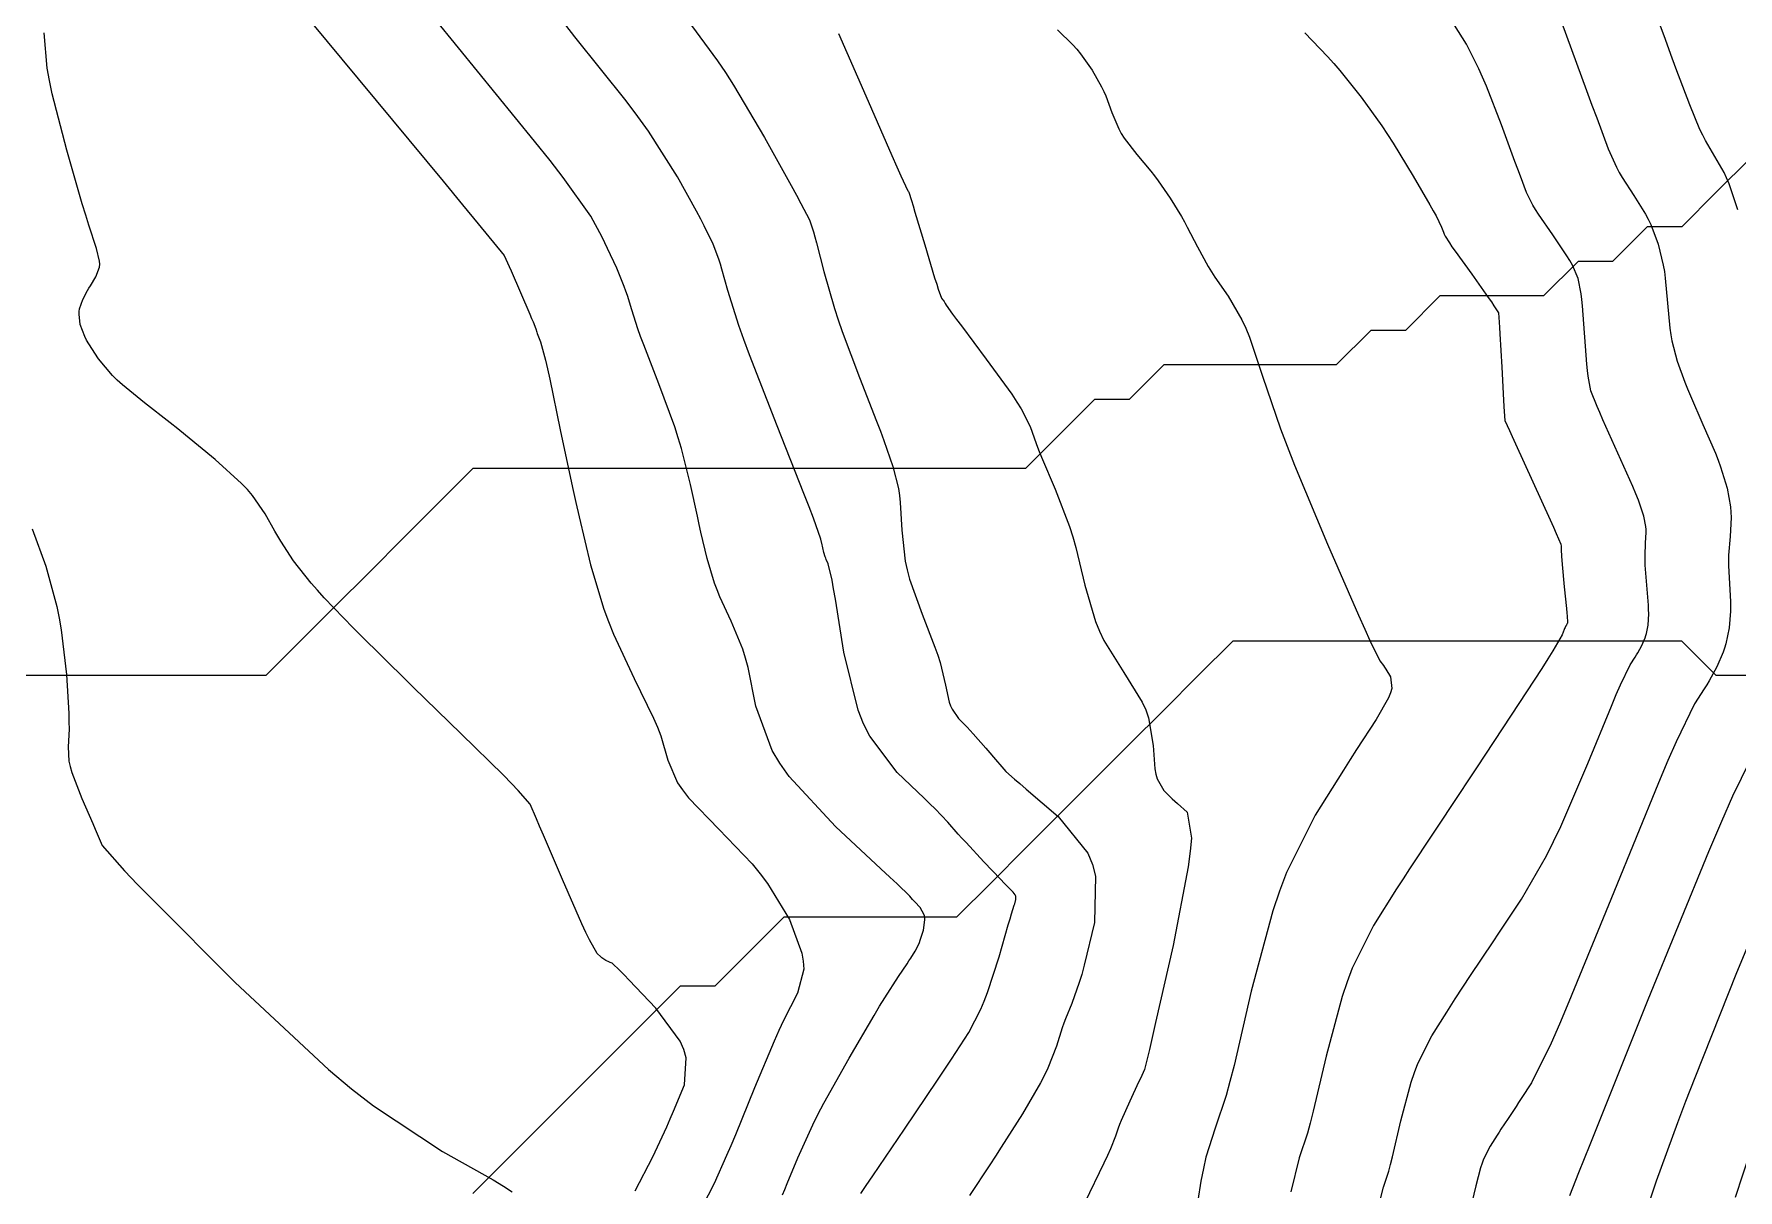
# Model space of a CAD drawing. Header units: metres. Extents: x 837475 to 838479, y 1189012 to 1191015.
# Drawn here: x 837536.39 to 837585.71, y 1189261.5 to 1189294.97 of the extents above; entities that cross this region are included whole.
import ezdxf

# ---------------------------------------------------------------- set-up
doc = ezdxf.new("R2010")
doc.units = ezdxf.units.M
doc.header["$LTSCALE"] = 0.3
for name, color, linetype in [('COTAS 10', 1, 'Continuous'), ('COTAS INT', 252, 'Continuous'), ('DRENAJE', 5, 'Continuous')]:
    doc.layers.add(name, color=color, linetype=linetype)

msp = doc.modelspace()

# ---------------------------------------------------------------- linework, layer by layer
at = {"layer": 'COTAS 10'}
for points, elevation in [([(837580.606, 1189295.314), (837581.333, 1189293.338), (837581.49, 1189292.914), (837581.627, 1189292.544), (837581.959, 1189291.654), (837582.199, 1189291.116), (837582.276, 1189290.968), (837582.36, 1189290.821), (837582.702, 1189290.295), (837583.038, 1189289.761), (837583.118, 1189289.61), (837583.191, 1189289.457), (837583.405, 1189288.892), (837583.553, 1189288.28), (837583.585, 1189288.097), (837583.612, 1189287.908), (837583.678, 1189287.177), (837583.745, 1189286.453), (837583.772, 1189286.268), (837583.804, 1189286.09), (837583.954, 1189285.505), (837584.176, 1189284.894), (837584.253, 1189284.7), (837584.338, 1189284.495), (837584.704, 1189283.666), (837585.062, 1189282.837), (837585.142, 1189282.632), (837585.213, 1189282.438), (837585.402, 1189281.825), (837585.498, 1189281.281), (837585.51, 1189281.13), (837585.517, 1189280.978), (837585.489, 1189280.428), (837585.445, 1189279.883), (837585.441, 1189279.733), (837585.441, 1189279.585), (837585.469, 1189279.057), (837585.499, 1189278.542), (837585.499, 1189278.403), (837585.496, 1189278.265), (837585.457, 1189277.779), (837585.366, 1189277.315), (837585.33, 1189277.192), (837585.29, 1189277.071), (837585.107, 1189276.653), (837584.879, 1189276.243), (837584.811, 1189276.127), (837584.739, 1189276.01), (837584.462, 1189275.578), (837583.924, 1189274.476), (837583.689, 1189273.936), (837583.417, 1189273.294), (837582.123, 1189270.128), (837580.823, 1189266.95), (837580.547, 1189266.301), (837580.307, 1189265.752), (837579.744, 1189264.603), (837579.441, 1189264.144), (837579.365, 1189264.029), (837579.293, 1189263.92), (837579.062, 1189263.574), (837578.855, 1189263.261), (837578.799, 1189263.174), (837578.742, 1189263.086), (837578.541, 1189262.764), (837578.355, 1189262.392), (837578.309, 1189262.273), (837578.266, 1189262.145), (837578.126, 1189261.624), (837578.015, 1189261.141)], 1620), ([(837555.421, 1189295.221), (837556.18, 1189294.2), (837556.406, 1189293.86), (837556.639, 1189293.496), (837557.535, 1189291.976), (837558.308, 1189290.588), (837558.462, 1189290.307), (837558.591, 1189290.071), (837558.839, 1189289.593), (837558.951, 1189289.251), (837558.994, 1189289.101), (837559.041, 1189288.927), (837559.252, 1189288.099), (837559.56, 1189287.028), (837559.667, 1189286.701), (837559.784, 1189286.361), (837560.289, 1189285.024), (837560.783, 1189283.764), (837560.893, 1189283.473), (837560.993, 1189283.207), (837561.256, 1189282.453), (837561.412, 1189281.811), (837561.442, 1189281.614), (837561.468, 1189281.41), (837561.515, 1189280.607), (837561.611, 1189279.714), (837561.668, 1189279.454), (837561.738, 1189279.187), (837562.098, 1189278.176), (837562.472, 1189277.223), (837562.551, 1189276.992), (837562.619, 1189276.776), (837562.776, 1189276.119), (837562.887, 1189275.629), (837562.926, 1189275.518), (837562.969, 1189275.419), (837563.156, 1189275.151), (837563.405, 1189274.899), (837563.488, 1189274.81), (837563.576, 1189274.713), (837563.945, 1189274.29), (837564.28, 1189273.896), (837564.348, 1189273.817), (837564.405, 1189273.751), (837564.52, 1189273.621), (837564.778, 1189273.393), (837564.926, 1189273.266), (837565.107, 1189273.111), (837566.036, 1189272.319), (837566.894, 1189271.255), (837567.03, 1189270.929), (837567.122, 1189270.589), (837567.087, 1189269.247), (837566.791, 1189268.014), (837566.719, 1189267.744), (837566.65, 1189267.504), (837566.436, 1189266.895), (837566.253, 1189266.458), (837566.204, 1189266.327), (837566.156, 1189266.192), (837565.991, 1189265.668), (837565.742, 1189265.031), (837565.642, 1189264.824), (837565.528, 1189264.604), (837565.002, 1189263.702), (837564.392, 1189262.739), (837564.226, 1189262.482), (837564.06, 1189262.228), (837563.468, 1189261.344)], 1610), ([(837536.334, 1189280.648), (837536.736, 1189279.563), (837537.052, 1189278.399), (837537.12, 1189278.063), (837537.181, 1189277.72), (837537.331, 1189276.43), (837537.397, 1189275.298), (837537.404, 1189275.056), (837537.407, 1189274.844), (837537.376, 1189274.333), (837537.4, 1189273.915), (837537.437, 1189273.761), (837537.486, 1189273.591), (837537.774, 1189272.841), (837538.092, 1189272.11), (837538.16, 1189271.952), (837538.22, 1189271.814), (837538.365, 1189271.477), (837539.011, 1189270.74), (837539.386, 1189270.35), (837539.846, 1189269.879), (837542.217, 1189267.507), (837544.917, 1189264.993), (837545.584, 1189264.433), (837546.217, 1189263.932), (837548.214, 1189262.615), (837549.68, 1189261.797), (837549.978, 1189261.611), (837550.23, 1189261.442)], 1600)]:
    msp.add_lwpolyline(points, dxfattribs=dict(at, elevation=elevation))
at = {"layer": 'COTAS INT'}
for points, elevation in [([(837542.382, 1189297.776), (837545.304, 1189294.247), (837548.233, 1189290.714), (837548.795, 1189290.033), (837549.25, 1189289.481), (837549.997, 1189288.561), (837550.097, 1189288.348), (837550.145, 1189288.242), (837550.201, 1189288.115), (837550.474, 1189287.489), (837550.741, 1189286.865), (837550.794, 1189286.741), (837550.837, 1189286.637), (837550.914, 1189286.436), (837550.944, 1189286.34), (837550.958, 1189286.302), (837550.974, 1189286.259), (837551.05, 1189286.064), (837551.194, 1189285.535), (837551.252, 1189285.282), (837551.319, 1189284.983), (837551.627, 1189283.517), (837551.981, 1189281.842), (837552.076, 1189281.411), (837552.17, 1189280.994), (837552.499, 1189279.608), (837552.889, 1189278.315), (837553.021, 1189277.958), (837553.163, 1189277.6), (837553.767, 1189276.312), (837554.324, 1189275.165), (837554.438, 1189274.898), (837554.534, 1189274.652), (837554.736, 1189273.943), (837555.016, 1189273.292), (837555.162, 1189273.083), (837555.337, 1189272.86), (837556.215, 1189271.948), (837557.181, 1189270.941), (837557.411, 1189270.657), (837557.625, 1189270.373), (837558.263, 1189269.328), (837558.622, 1189268.359), (837558.66, 1189268.122), (837558.671, 1189267.897), (837558.49, 1189267.198), (837558.083, 1189266.405), (837557.953, 1189266.121), (837557.814, 1189265.81), (837557.249, 1189264.454), (837556.695, 1189263.094), (837556.564, 1189262.781), (837556.442, 1189262.495), (837556.082, 1189261.688), (837555.73, 1189261.013)], 1604), ([(837558.059, 1189261.361), (837558.126, 1189261.517), (837558.197, 1189261.688), (837558.499, 1189262.429), (837558.932, 1189263.383), (837559.085, 1189263.687), (837559.254, 1189264.009), (837559.985, 1189265.319), (837560.707, 1189266.548), (837560.87, 1189266.819), (837561.017, 1189267.06), (837561.412, 1189267.681), (837561.663, 1189268.052), (837561.719, 1189268.135), (837561.769, 1189268.211), (837561.901, 1189268.414), (837561.994, 1189268.598), (837562.02, 1189268.662), (837562.046, 1189268.731), (837562.141, 1189269.025), (837562.183, 1189269.327), (837562.177, 1189269.4), (837562.162, 1189269.469), (837562.041, 1189269.682), (837561.889, 1189269.845), (837561.855, 1189269.882), (837561.824, 1189269.916), (837561.741, 1189270.01), (837561.375, 1189270.362), (837561.165, 1189270.559), (837560.909, 1189270.799), (837559.595, 1189272.024), (837558.256, 1189273.475), (837557.984, 1189273.856), (837557.755, 1189274.23), (837557.287, 1189275.508), (837557.063, 1189276.63), (837556.988, 1189276.905), (837556.908, 1189277.165), (837556.574, 1189277.973), (837556.243, 1189278.681), (837556.165, 1189278.878), (837556.092, 1189279.074), (837555.878, 1189279.784), (837555.697, 1189280.547), (837555.645, 1189280.776), (837555.593, 1189281.012), (837555.399, 1189281.933), (837555.137, 1189282.97), (837555.042, 1189283.281), (837554.937, 1189283.602), (837554.478, 1189284.845), (837554.04, 1189285.97), (837553.948, 1189286.217), (837553.869, 1189286.436), (837553.693, 1189286.991), (837553.571, 1189287.4), (837553.527, 1189287.528), (837553.478, 1189287.661), (837553.262, 1189288.19), (837552.997, 1189288.767), (837552.917, 1189288.93), (837552.834, 1189289.094), (837552.51, 1189289.699), (837551.713, 1189290.82), (837551.332, 1189291.309), (837550.882, 1189291.876), (837548.677, 1189294.572), (837546.513, 1189297.249)], 1606), ([(837585.717, 1189289.887), (837585.46, 1189290.633), (837585.387, 1189290.807), (837585.315, 1189290.968), (837585.049, 1189291.433), (837584.774, 1189291.889), (837584.696, 1189292.044), (837584.616, 1189292.212), (837584.321, 1189292.922), (837583.921, 1189293.99), (837583.775, 1189294.382), (837583.614, 1189294.817), (837582.906, 1189296.739)], 1622), ([(837560.325, 1189261.395), (837560.483, 1189261.632), (837560.67, 1189261.91), (837561.586, 1189263.261), (837562.546, 1189264.677), (837562.759, 1189264.996), (837562.95, 1189265.283), (837563.451, 1189266.058), (837563.801, 1189266.739), (837563.896, 1189266.968), (837563.99, 1189267.214), (837564.326, 1189268.247), (837564.595, 1189269.174), (837564.647, 1189269.353), (837564.69, 1189269.499), (837564.765, 1189269.746), (837564.78, 1189269.789), (837564.785, 1189269.805), (837564.79, 1189269.824), (837564.811, 1189269.91), (837564.813, 1189270.004), (837564.807, 1189270.028), (837564.797, 1189270.05), (837564.737, 1189270.125), (837564.559, 1189270.301), (837564.474, 1189270.388), (837564.375, 1189270.492), (837563.889, 1189271.005), (837563.372, 1189271.559), (837563.254, 1189271.688), (837563.146, 1189271.807), (837562.843, 1189272.15), (837562.476, 1189272.538), (837562.327, 1189272.685), (837562.157, 1189272.849), (837561.375, 1189273.588), (837560.583, 1189274.64), (837560.406, 1189275.002), (837560.249, 1189275.396), (837559.837, 1189277.073), (837559.591, 1189278.609), (837559.538, 1189278.913), (837559.493, 1189279.164), (837559.382, 1189279.634), (837559.323, 1189279.762), (837559.308, 1189279.798), (837559.295, 1189279.833), (837559.257, 1189279.961), (837559.224, 1189280.099), (837559.215, 1189280.14), (837559.205, 1189280.183), (837559.17, 1189280.349), (837558.955, 1189280.958), (837558.831, 1189281.28), (837558.68, 1189281.668), (837557.906, 1189283.625), (837557.105, 1189285.681), (837556.938, 1189286.132), (837556.795, 1189286.531), (837556.473, 1189287.545), (837556.306, 1189288.164), (837556.26, 1189288.315), (837556.214, 1189288.456), (837556.051, 1189288.892), (837555.794, 1189289.419), (837555.69, 1189289.618), (837555.571, 1189289.841), (837555.022, 1189290.837), (837554.176, 1189292.158), (837553.869, 1189292.585), (837553.531, 1189293.038), (837552.049, 1189294.896), (837550.645, 1189296.722)], 1608), ([(837553.789, 1189261.474), (837554.302, 1189262.456), (837554.706, 1189263.332), (837554.808, 1189263.562), (837554.906, 1189263.786), (837555.225, 1189264.547), (837555.273, 1189265.327), (837555.201, 1189265.563), (837555.092, 1189265.808), (837554.391, 1189266.762), (837553.623, 1189267.577), (837553.472, 1189267.734), (837553.348, 1189267.86), (837553.125, 1189268.068), (837553.069, 1189268.087), (837553.05, 1189268.095), (837553.03, 1189268.104), (837552.949, 1189268.144), (837552.855, 1189268.204), (837552.827, 1189268.225), (837552.799, 1189268.248), (837552.691, 1189268.346), (837552.469, 1189268.743), (837552.369, 1189268.953), (837552.252, 1189269.207), (837551.689, 1189270.489), (837551.137, 1189271.777), (837551.026, 1189272.035), (837550.934, 1189272.25), (837550.753, 1189272.67), (837550.41, 1189273.068), (837550.216, 1189273.27), (837549.978, 1189273.51), (837548.761, 1189274.708), (837547.369, 1189276.064), (837547.022, 1189276.404), (837546.691, 1189276.729), (837545.632, 1189277.775), (837544.789, 1189278.649), (837544.593, 1189278.866), (837544.414, 1189279.072), (837543.906, 1189279.723), (837543.537, 1189280.284), (837543.445, 1189280.433), (837543.358, 1189280.578), (837543.084, 1189281.08), (837542.714, 1189281.615), (837542.567, 1189281.781), (837542.4, 1189281.956), (837541.634, 1189282.651), (837540.777, 1189283.357), (837540.553, 1189283.538), (837540.334, 1189283.713), (837539.588, 1189284.29), (837538.951, 1189284.812), (837538.801, 1189284.951), (837538.663, 1189285.089), (837538.257, 1189285.568), (837537.975, 1189286.004), (837537.914, 1189286.114), (837537.861, 1189286.219), (837537.732, 1189286.562), (837537.694, 1189286.863), (837537.699, 1189286.943), (837537.709, 1189287.021), (837537.801, 1189287.288), (837537.941, 1189287.545), (837537.982, 1189287.615), (837538.024, 1189287.686), (837538.183, 1189287.942), (837538.287, 1189288.223), (837538.293, 1189288.311), (837538.291, 1189288.402), (837538.201, 1189288.767), (837537.977, 1189289.441), (837537.889, 1189289.728), (837537.79, 1189290.057), (837537.338, 1189291.609), (837536.919, 1189293.246), (837536.84, 1189293.63), (837536.777, 1189293.983), (837536.683, 1189295.009)], 1602), ([(837559.678, 1189294.994), (837560.475, 1189293.184), (837561.225, 1189291.46), (837561.369, 1189291.13), (837561.487, 1189290.864), (837561.682, 1189290.433), (837561.701, 1189290.414), (837561.716, 1189290.394), (837561.793, 1189290.15), (837561.837, 1189290.003), (837561.892, 1189289.82), (837562.176, 1189288.871), (837562.463, 1189287.917), (837562.521, 1189287.732), (837562.569, 1189287.582), (837562.662, 1189287.323), (837562.692, 1189287.287), (837562.708, 1189287.267), (837562.734, 1189287.229), (837562.758, 1189287.19), (837562.764, 1189287.179), (837562.77, 1189287.167), (837562.792, 1189287.125), (837562.984, 1189286.859), (837563.097, 1189286.706), (837563.236, 1189286.52), (837563.956, 1189285.56), (837564.693, 1189284.541), (837564.842, 1189284.317), (837564.968, 1189284.117), (837565.225, 1189283.606), (837565.398, 1189283.117), (837565.471, 1189282.931), (837565.555, 1189282.723), (837565.949, 1189281.791), (837566.365, 1189280.711), (837566.462, 1189280.411), (837566.552, 1189280.109), (837566.814, 1189279.014), (837567.116, 1189277.958), (837567.23, 1189277.681), (837567.359, 1189277.411), (837567.935, 1189276.49), (837568.471, 1189275.631), (837568.573, 1189275.4), (837568.656, 1189275.171), (837568.788, 1189274.369), (837568.836, 1189273.693), (837568.865, 1189273.543), (837568.902, 1189273.41), (837569.092, 1189273.066), (837569.34, 1189272.825), (837569.413, 1189272.757), (837569.488, 1189272.689), (837569.775, 1189272.438), (837569.893, 1189271.692), (837569.862, 1189271.312), (837569.804, 1189270.856), (837569.363, 1189268.583), (837568.859, 1189266.349), (837568.761, 1189265.918), (837568.681, 1189265.569), (837568.541, 1189264.987), (837568.461, 1189264.816), (837568.419, 1189264.726), (837568.368, 1189264.618), (837568.114, 1189264.073), (837567.86, 1189263.513), (837567.811, 1189263.395), (837567.77, 1189263.294), (837567.695, 1189263.061), (837567.549, 1189262.689), (837567.463, 1189262.499), (837567.357, 1189262.272), (837566.809, 1189261.14)], 1612), ([(837566.014, 1189295.098), (837566.464, 1189294.659), (837566.577, 1189294.533), (837566.684, 1189294.406), (837567.024, 1189293.932), (837567.297, 1189293.448), (837567.362, 1189293.315), (837567.421, 1189293.182), (837567.595, 1189292.704), (837567.792, 1189292.227), (837567.866, 1189292.095), (837567.948, 1189291.963), (837568.316, 1189291.486), (837568.722, 1189291.001), (837568.828, 1189290.864), (837568.931, 1189290.726), (837569.282, 1189290.218), (837569.605, 1189289.69), (837569.691, 1189289.539), (837569.776, 1189289.386), (837570.071, 1189288.816), (837570.38, 1189288.242), (837570.474, 1189288.086), (837570.572, 1189287.931), (837570.956, 1189287.381), (837571.357, 1189286.696), (837571.466, 1189286.456), (837571.575, 1189286.194), (837571.957, 1189285.064), (837572.474, 1189283.544), (837572.667, 1189283.036), (837572.882, 1189282.49), (837573.837, 1189280.203), (837574.736, 1189278.144), (837574.915, 1189277.741), (837575.064, 1189277.411), (837575.35, 1189276.824), (837575.452, 1189276.684), (837575.485, 1189276.636), (837575.52, 1189276.584), (837575.662, 1189276.363), (837575.692, 1189276.022), (837575.656, 1189275.895), (837575.6, 1189275.754), (837575.241, 1189275.123), (837574.675, 1189274.258), (837574.49, 1189273.969), (837574.293, 1189273.657), (837573.479, 1189272.352), (837572.651, 1189270.69), (837572.446, 1189270.154), (837572.25, 1189269.585), (837571.628, 1189267.256), (837571.129, 1189265.1), (837571.011, 1189264.639), (837570.902, 1189264.238), (837570.58, 1189263.285), (837570.316, 1189262.447), (837570.243, 1189262.12), (837570.171, 1189261.751), (837569.911, 1189260.072)], 1614), ([(837573.174, 1189295.014), (837573.837, 1189294.324), (837574.015, 1189294.123), (837574.191, 1189293.919), (837574.809, 1189293.148), (837575.407, 1189292.312), (837575.571, 1189292.067), (837575.734, 1189291.817), (837576.319, 1189290.862), (837576.798, 1189290.03), (837576.895, 1189289.857), (837576.976, 1189289.709), (837577.139, 1189289.38), (837577.191, 1189289.238), (837577.202, 1189289.207), (837577.212, 1189289.181), (837577.236, 1189289.117), (837577.363, 1189288.924), (837577.438, 1189288.817), (837577.531, 1189288.686), (837578.008, 1189288.018), (837578.485, 1189287.347), (837578.578, 1189287.215), (837578.653, 1189287.106), (837578.781, 1189286.904), (837578.805, 1189286.632), (837578.815, 1189286.478), (837578.826, 1189286.29), (837578.878, 1189285.331), (837578.929, 1189284.375), (837578.94, 1189284.19), (837578.949, 1189284.039), (837578.969, 1189283.783), (837579.099, 1189283.493), (837579.177, 1189283.32), (837579.274, 1189283.108), (837579.776, 1189282.01), (837580.28, 1189280.905), (837580.377, 1189280.69), (837580.456, 1189280.513), (837580.59, 1189280.199), (837580.6, 1189280.14), (837580.601, 1189280.123), (837580.602, 1189280.107), (837580.599, 1189280.047), (837580.608, 1189279.845), (837580.617, 1189279.739), (837580.628, 1189279.612), (837580.689, 1189278.97), (837580.75, 1189278.336), (837580.762, 1189278.214), (837580.771, 1189278.113), (837580.784, 1189277.942), (837580.779, 1189277.92), (837580.778, 1189277.914), (837580.776, 1189277.908), (837580.767, 1189277.888), (837580.756, 1189277.869), (837580.753, 1189277.863), (837580.749, 1189277.858), (837580.736, 1189277.837), (837580.711, 1189277.785), (837580.699, 1189277.759), (837580.687, 1189277.728), (837580.625, 1189277.578), (837580.355, 1189277.109), (837580.21, 1189276.878), (837580.035, 1189276.604), (837579.152, 1189275.247), (837578.148, 1189273.724), (837577.897, 1189273.345), (837577.658, 1189272.985), (837576.892, 1189271.837), (837576.209, 1189270.801), (837576.021, 1189270.511), (837575.834, 1189270.22), (837575.166, 1189269.156), (837574.553, 1189267.924), (837574.4, 1189267.527), (837574.255, 1189267.105), (837573.794, 1189265.379), (837573.424, 1189263.78), (837573.337, 1189263.439), (837573.256, 1189263.142), (837573.017, 1189262.435), (837572.772, 1189261.444)], 1616), ([(837575.295, 1189260.94), (837575.454, 1189261.585), (837575.61, 1189262.045), (837575.662, 1189262.239), (837575.719, 1189262.461), (837575.96, 1189263.501), (837576.26, 1189264.625), (837576.355, 1189264.9), (837576.454, 1189265.158), (837576.854, 1189265.96), (837577.288, 1189266.653), (837577.532, 1189267.031), (837577.977, 1189267.706), (837578.631, 1189268.687), (837578.794, 1189268.934), (837579.448, 1189269.925), (837580.171, 1189271.178), (837580.378, 1189271.59), (837580.589, 1189272.03), (837581.374, 1189273.853), (837582.052, 1189275.511), (837582.194, 1189275.847), (837582.318, 1189276.13), (837582.599, 1189276.708), (837582.744, 1189276.934), (837582.782, 1189276.995), (837582.818, 1189277.056), (837582.937, 1189277.271), (837583.033, 1189277.49), (837583.054, 1189277.553), (837583.072, 1189277.618), (837583.12, 1189277.86), (837583.133, 1189278.189), (837583.13, 1189278.308), (837583.124, 1189278.439), (837583.079, 1189279.013), (837583.034, 1189279.598), (837583.029, 1189279.736), (837583.027, 1189279.864), (837583.044, 1189280.238), (837583.059, 1189280.542), (837583.056, 1189280.627), (837583.049, 1189280.71), (837582.996, 1189281.012), (837582.834, 1189281.475), (837582.759, 1189281.661), (837582.671, 1189281.871), (837582.24, 1189282.838), (837581.806, 1189283.802), (837581.715, 1189284.01), (837581.637, 1189284.193), (837581.461, 1189284.644), (837581.377, 1189285.065), (837581.356, 1189285.229), (837581.337, 1189285.414), (837581.219, 1189287.099), (837581.2, 1189287.287), (837581.179, 1189287.456), (837581.093, 1189287.898), (837580.922, 1189288.281), (837580.848, 1189288.412), (837580.762, 1189288.554), (837580.355, 1189289.156), (837579.945, 1189289.754), (837579.857, 1189289.893), (837579.781, 1189290.02), (837579.598, 1189290.385), (837579.419, 1189290.862), (837579.346, 1189291.061), (837579.262, 1189291.288), (837578.872, 1189292.347), (837578.438, 1189293.463), (837578.326, 1189293.725), (837578.218, 1189293.968), (837577.856, 1189294.677), (837577.515, 1189295.233)], 1618), ([(837580.846, 1189261.343), (837581.11, 1189262.004), (837581.435, 1189262.817), (837583.117, 1189267.011), (837584.873, 1189271.302), (837585.246, 1189272.177), (837585.569, 1189272.915), (837586.324, 1189274.449)], 1622), ([(837586.908, 1189270.752), (837585.674, 1189267.79), (837584.469, 1189264.751), (837584.202, 1189264.064), (837583.964, 1189263.443), (837583.349, 1189261.759), (837582.994, 1189260.681)], 1624), ([(837586.299, 1189263.309), (837585.632, 1189261.281)], 1626)]:
    msp.add_lwpolyline(points, dxfattribs=dict(at, elevation=elevation))
at = {"layer": 'DRENAJE'}
for points in [[(837586.086, 1189291.391, 1622.706), (837585.087, 1189290.392, 1621.681), (837584.087, 1189289.392, 1620.667), (837583.087, 1189289.392, 1619.935), (837582.088, 1189288.392, 1618.92), (837581.088, 1189288.392, 1618.194), (837580.088, 1189287.393, 1617.178), (837579.089, 1189287.393, 1616.489), (837578.089, 1189287.393, 1616), (837577.089, 1189287.393, 1615.685), (837576.09, 1189286.393, 1615.288), (837575.09, 1189286.393, 1615.018), (837574.09, 1189285.393, 1614.631), (837573.091, 1189285.393, 1614.351), (837572.091, 1189285.393, 1614.072), (837571.091, 1189285.393, 1613.793), (837570.092, 1189285.393, 1613.519), (837569.092, 1189285.393, 1613.251), (837568.092, 1189284.394, 1612.87), (837567.093, 1189284.394, 1612.6), (837566.093, 1189283.394, 1612.212), (837565.093, 1189282.394, 1611.732), (837564.094, 1189282.394, 1611.303), (837563.094, 1189282.394, 1610.854), (837562.094, 1189282.394, 1610.386), (837561.095, 1189282.394, 1609.848), (837560.095, 1189282.394, 1609.177), (837559.095, 1189282.394, 1608.486), (837558.096, 1189282.394, 1607.824), (837557.096, 1189282.394, 1607.187), (837556.096, 1189282.394, 1606.549), (837555.097, 1189282.394, 1605.91), (837554.097, 1189282.394, 1605.315), (837553.097, 1189282.394, 1604.731), (837552.098, 1189282.394, 1604.182), (837551.098, 1189282.394, 1603.826), (837550.098, 1189282.394, 1603.577), (837549.099, 1189282.394, 1603.359), (837548.099, 1189281.395, 1603.046), (837547.099, 1189280.395, 1602.726), (837546.1, 1189279.395, 1602.382), (837545.1, 1189278.396, 1602.016), (837544.1, 1189277.396, 1601.666), (837543.101, 1189276.396, 1601.362), (837542.101, 1189276.396, 1601.15), (837541.101, 1189276.396, 1600.932), (837540.102, 1189276.396, 1600.715), (837539.102, 1189276.396, 1600.474), (837538.102, 1189276.396, 1600.198), (837537.103, 1189276.396, 1599.819), (837536.103, 1189276.396, 1599.254)], [(837586.086, 1189276.396, 1620.923), (837585.087, 1189276.396, 1620.118), (837584.087, 1189277.396, 1618.96), (837583.087, 1189277.396, 1618.137), (837582.088, 1189277.396, 1617.32), (837581.088, 1189277.396, 1616.543), (837580.088, 1189277.396, 1615.96), (837579.089, 1189277.396, 1615.531), (837578.089, 1189277.396, 1615.14), (837577.089, 1189277.396, 1614.752), (837576.09, 1189277.396, 1614.375), (837575.09, 1189277.396, 1614.042), (837574.09, 1189277.396, 1613.758), (837573.091, 1189277.396, 1613.478), (837572.091, 1189277.396, 1613.199), (837571.091, 1189277.396, 1612.927), (837570.092, 1189276.396, 1612.544), (837569.092, 1189275.397, 1612.155), (837568.092, 1189274.397, 1611.634), (837567.093, 1189273.397, 1610.915), (837566.093, 1189272.398, 1610.053), (837565.093, 1189271.398, 1608.947), (837564.094, 1189270.399, 1607.824), (837563.094, 1189269.399, 1606.852), (837562.094, 1189269.399, 1606.172), (837561.095, 1189269.399, 1605.699), (837560.095, 1189269.399, 1605.123), (837559.095, 1189269.399, 1604.55), (837558.096, 1189269.399, 1604.017), (837557.096, 1189268.399, 1603.402), (837556.096, 1189267.4, 1602.855), (837555.097, 1189267.4, 1602.44), (837554.097, 1189266.4, 1601.916), (837553.097, 1189265.4, 1601.5), (837552.098, 1189264.401, 1601.086), (837551.098, 1189263.401, 1600.674), (837550.098, 1189262.401, 1600.255), (837549.099, 1189261.402, 1599.999)]]:
    msp.add_polyline3d(points, dxfattribs=at)

doc.saveas('drawing.dxf')
